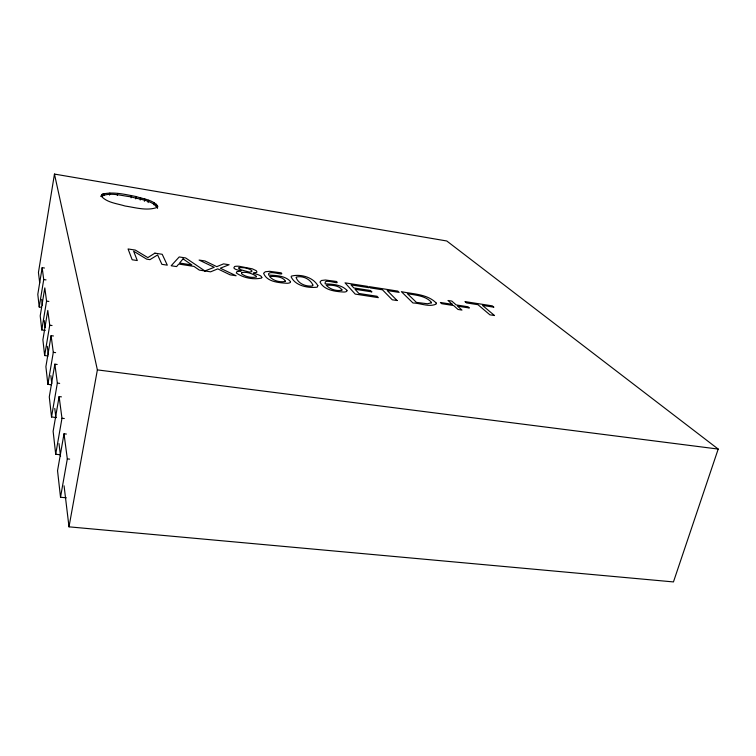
<?xml version="1.0" encoding="UTF-8"?>
<svg xmlns="http://www.w3.org/2000/svg" width="756" height="756" viewBox="0 0 756 756"><rect width="100%" height="100%" fill="white"/><g stroke="black" fill="none" stroke-linecap="round" stroke-linejoin="round"><path stroke-width="1.13" d="M64.071 485.815L69.004 526.837L673.454 581.922L718.2 449.073L446.768 240.984L54.46 174.078L38.443 272.472L39.709 283.018M44.453 268.021L42.166 267.681L37.8 294.368L39.218 307.002L41.514 307.323M39.218 307.002L43.725 279.559L42.166 267.681M41.778 329.937L46.56 301.115L44.821 287.894L40.21 315.885L41.778 329.937L45.256 330.4M44.651 355.547L49.735 325.212L47.789 310.423L42.894 339.831L44.651 355.547L48.1 355.991M53.43 335.976L51.106 335.664L45.889 366.651L47.874 384.35L51.389 384.785M47.874 384.35L53.298 352.334L51.106 335.664M57.182 364.458L54.857 364.165L49.282 396.909L51.531 416.981L56.152 417.52M51.531 416.981L57.343 383.094L54.857 364.165M61.425 396.862L59.119 396.579L53.128 431.289L55.698 454.261L60.385 454.762M55.698 454.261L61.973 418.266L59.119 396.579M101.947 196.22L102.315 194.16C113.447 191.4 125.137 194.462 136.156 196.56C143.366 199.093 153.251 199.716 157.853 206.397L157.418 207.305C147.165 211.226 135.551 207.56 125.08 206.019C117.019 203.477 106.719 202.712 101.03 195.889L102.315 194.16M103.77 195.643L104.13 193.574M66.367 434.048L64.014 433.793L57.541 470.695L60.518 497.25L66.311 497.807M109.469 195.114L109.828 193.073M60.518 497.25L67.322 458.873L64.014 433.793M117.312 195.483L117.671 193.451M69.004 526.837L97.373 369.892L54.46 174.078M131.081 197.855L131.497 195.539M135.74 198.885L136.156 196.56M140.21 200.028L140.635 197.713M144.377 201.276L144.802 198.96M148.129 202.58L148.554 200.264M154.007 204.933L154.394 202.901M155.925 206.208L156.312 204.158M157.097 207.39L157.475 205.339M157.428 208.354L157.598 207.777C151.663 200.019 139.69 199.518 130.826 196.806C121.225 195.766 109.903 191.844 100.917 196.484M204.867 270.95L214.231 267.322L199.093 260.055L204.98 260.971L216.764 266.66L223.559 263.872L229.106 264.742L220.308 268.2L236.127 275.76L230.117 274.834L217.785 268.871L210.603 271.829L199.3 270.09L193.99 266.414L178.718 264.052L176.602 266.594L171.158 265.762L179.219 256.945L185.636 257.947L204.923 270.96M67.322 458.873L69.656 459.128M61.973 418.266L64.298 418.531M57.343 383.094L59.677 383.377M97.373 369.892L718.2 449.073M53.298 352.334L55.613 352.636M49.735 325.212L52.041 325.524M46.56 301.115L48.885 301.436M43.725 279.559L46.031 279.89M41.684 299.433L42.393 305.292M44.217 320.535L45.067 327.565M47.316 346.324L48.299 354.526M50.841 375.628L51.824 383.831M54.782 408.448L55.906 417.822M59.006 443.611L60.556 456.511M238.896 267.851L238.887 268.446A5.708 1.342 12.1 0 0 241.778 270.034L249.489 272.141L251.843 271.602L251.824 270.544C248.214 268.049 243.196 267.123 238.896 267.851M436.184 302.995L436.165 304.11C428.983 307.399 420.459 303.128 412.965 302.976L401.37 291.655C413.003 294.112 427.32 293.942 436.184 302.995M346.947 290.342L346.928 291.003A12.559 2.948 13.1 0 1 344.112 292.052C335.673 291.589 324.173 290.436 320.005 282.045L321.357 280.504L325.411 280.013L336.543 281.487C340.38 285.031 327.499 279.474 325.278 281.931L325.108 283.859C332.536 284.114 341.57 284.643 346.947 290.342M317.87 285.683L317.18 287.176C308.07 288.225 295.643 286.014 291.164 276.989L291.315 276.148C300.179 273.71 313.088 277.046 317.87 285.683M312.899 285.069L312.313 285.985C306 286.722 298.554 283.906 296.097 277.632L296.239 277.102C302.438 275.42 310.338 278.973 312.899 285.069M290.521 281.619L290.38 282.281A12.739 3.024 12.5 0 1 287.223 283.292C279.068 282.735 266.896 282.026 263.598 273.275L265.299 271.763L269.665 271.31L281.147 272.831C285.106 276.394 270.45 270.308 268.626 273.672L268.645 275.089C276.025 275.458 285.399 275.666 290.521 281.619M261.831 277.518L261.595 278.047C253.326 279.9 243.243 277.915 236.307 272.982L236.921 271.584C247.817 270.563 234.955 270.96 233.831 267.813L234.634 266.499A11.453 2.693 12.1 0 1 239.085 266.263L252.334 268.843L256.237 270.695L256.974 271.98L256.35 272.529C247.826 273.143 260.055 273.87 261.567 276.866L261.831 277.518M341.977 289.888L341.788 290.247C336.429 291.325 329.956 289.321 326.214 285.229C330.306 285.012 338.905 285.003 341.977 289.888M285.362 281.137L285.097 281.497C279.767 282.47 273.086 280.816 269.561 276.45C273.7 276.365 282.583 276.044 285.362 281.137M183.046 258.873L179.569 263.031L191.844 264.931L183.046 258.873M241.75 272.491L241.495 273.691C245.511 276.876 251.559 278.076 256.454 276.989L256.35 276.186C252.268 273.549 246.569 271.659 241.75 272.491M431.317 302.844L427.471 303.761L416.405 302.391L407.361 293.649C415.488 295.209 425.127 295.624 431.166 301.975L431.317 302.844M154.895 253.147L147.845 257.607L135.333 250.094L128.066 248.96L132.168 259.762L137.299 260.546L133.623 251.19L146.655 259.138L149.934 259.648L157.617 254.933L161.897 264.335L167.312 265.167L162.209 254.29L154.895 253.147M371.772 291.863L355.036 289.264L358.892 293.479L377.027 296.276L378.321 297.647L355.188 294.084L345.048 282.857L367.596 286.382L368.834 287.677L351.049 284.908L353.827 287.941L370.516 290.531L371.772 291.863M452.268 304.318L440.389 302.476L441.721 303.704L453.638 305.547L458.023 309.469L461.954 310.073L457.541 306.152L469.363 307.985L467.955 306.756L456.161 304.923L451.852 301.096L447.996 300.491L452.268 304.318M397.117 300.538L392.26 299.792L382.46 289.803L370.431 287.923L369.183 286.628L397.817 291.098L399.14 292.402L387.204 290.54L397.117 300.538M494.509 315.526L489.879 314.808L477.972 304.696L466.49 302.91L464.968 301.597L492.279 305.859L493.885 307.182L482.498 305.405L494.509 315.526"/></g></svg>
